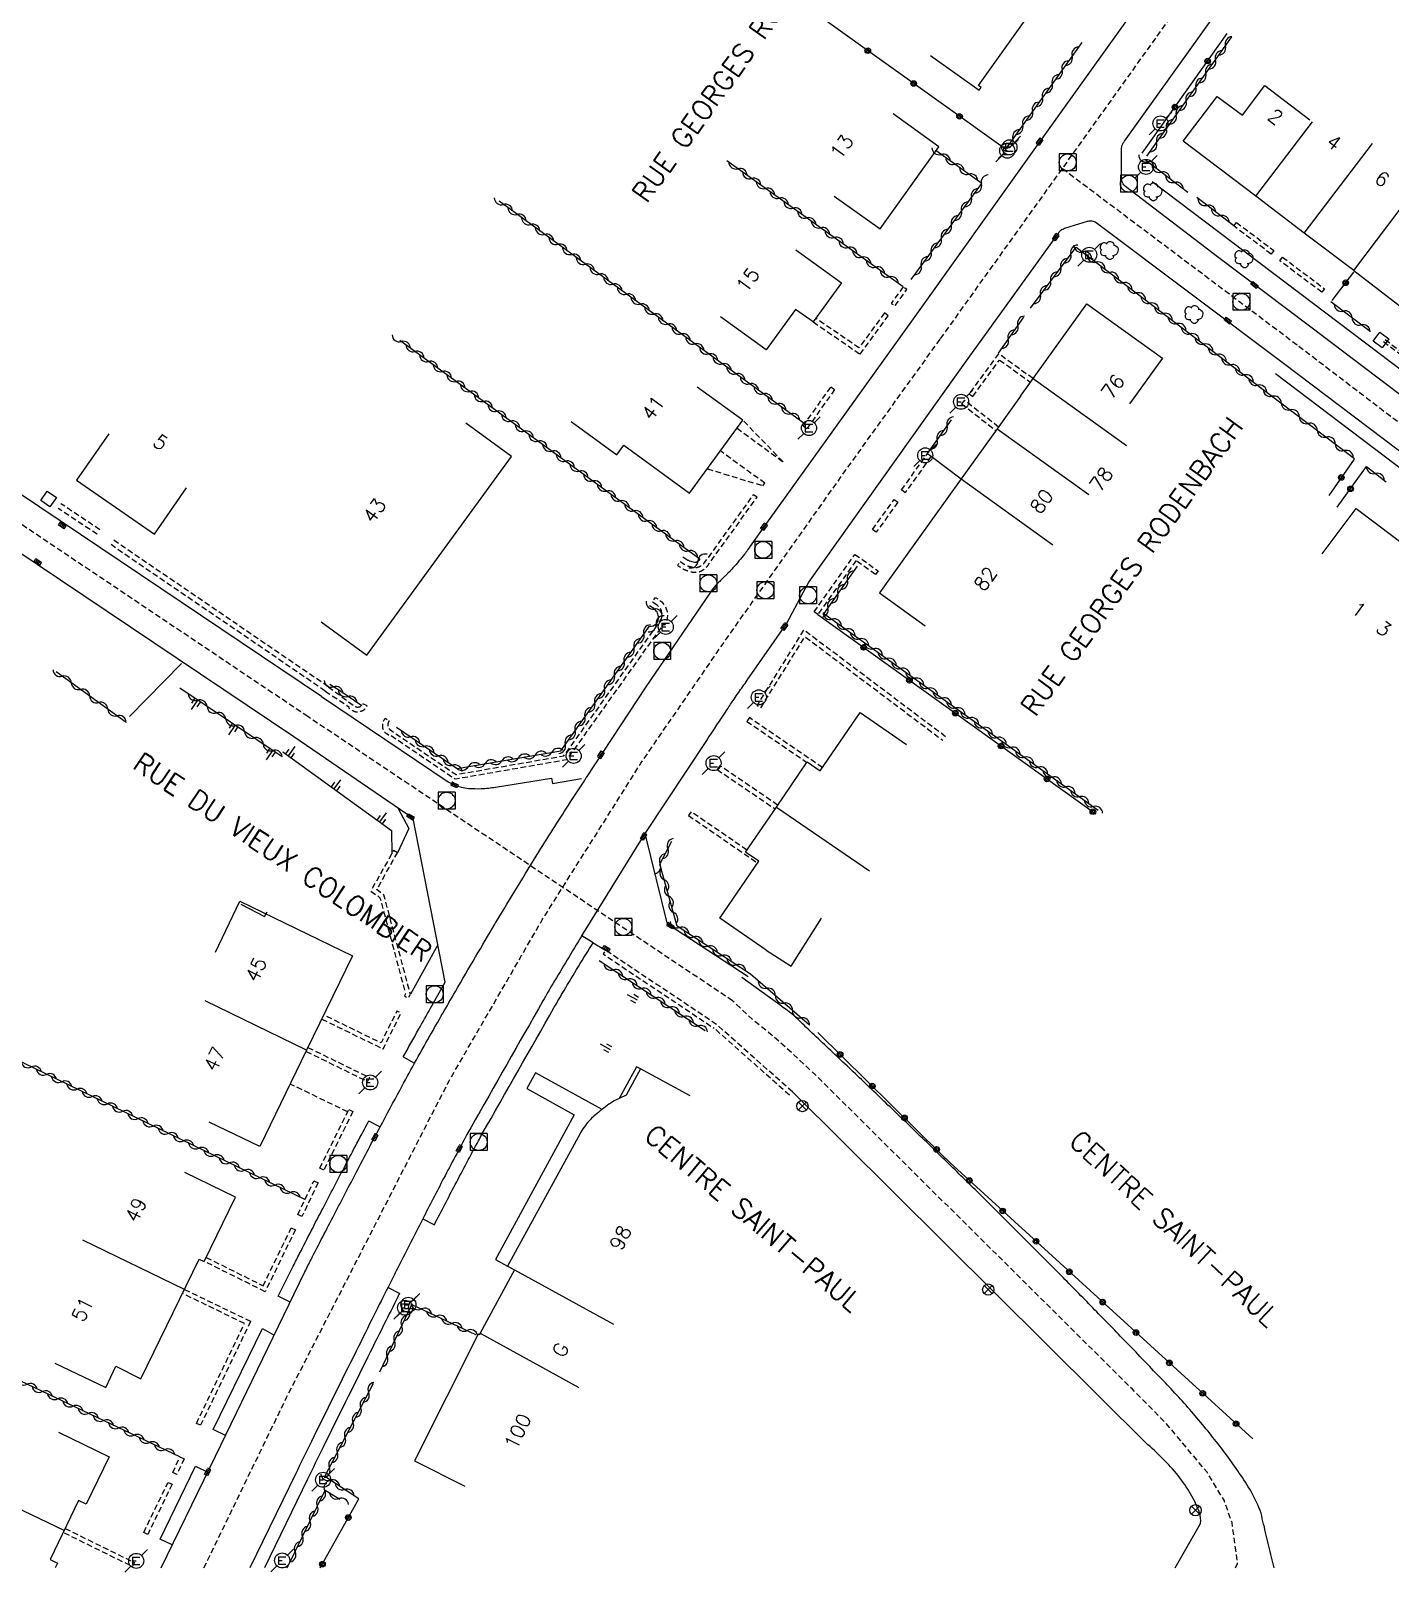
# Model space of a CAD drawing. Header units: millimetres. Extents: x 79000 to 80000, y 145000 to 146001.
# Drawn here: x 79422.5 to 79543, y 144999.6 to 145136.3 of the extents above; entities that cross this region are included whole.
import ezdxf
from ezdxf.enums import TextEntityAlignment as Align

# ---------------------------------------------------------------- set-up
doc = ezdxf.new("R2010")
doc.units = ezdxf.units.MM
doc.linetypes.add('DASHED', pattern=[0.75, 0.5, -0.25])
doc.layers.get('0').update_dxf_attribs({"linetype": 'CONTINUOUS'})
for name, color, linetype in [('W0001', 6, 'DASHED'), ('W0008', 7, 'CONTINUOUS'), ('W0100', 7, 'CONTINUOUS'), ('W0112', 1, 'DASHED'), ('W0211', 2, 'CONTINUOUS'), ('W0300', 7, 'CONTINUOUS'), ('W0310', 3, 'CONTINUOUS'), ('W0322', 7, 'CONTINUOUS'), ('W0400', 7, 'CONTINUOUS'), ('W0420', 7, 'CONTINUOUS'), ('W0469', 7, 'CONTINUOUS'), ('W0471', 7, 'CONTINUOUS'), ('W0989', 7, 'CONTINUOUS'), ('W0991', 7, 'CONTINUOUS'), ('W1102', 7, 'CONTINUOUS')]:
    doc.layers.add(name, color=color, linetype=linetype)
doc.styles.get("Standard").update_dxf_attribs({"font": 'romans.shx', "width": 0.85})

# ---------------------------------------------------------------- blocks, each defined once
blk = doc.blocks.new('t112o')
at = {"color": 0, "linetype": 'Continuous'}
for p, q in [((-0.5, 0.5), (0.5, 0.5)), ((-0.5, -0.5), (-0.5, 0.5)), ((0.5, 0.5), (0.5, -0.5)), ((0.5, -0.5), (-0.5, -0.5))]:
    blk.add_line(p, q, dxfattribs=at)
blk = doc.blocks.new('T400')
for p, q in [((-0.15, 0.3), (0.15, 0.3)), ((-0.15, -0.25), (-0.15, 0.3)), ((-0.15, 0.15), (0.15, 0.15)), ((-0.15, 0), (0.15, 0)), ((0.15, 0.3), (0.15, -0.25)), ((-0.15, -0.15), (0.15, -0.15)), ((-0.15, -0.25), (-0.15, -0.3)), ((-0.15, -0.3), (0.15, -0.3)), ((0.15, -0.3), (0.15, -0.25))]:
    blk.add_line(p, q)
blk = doc.blocks.new('t322o')
at = {"color": 0, "linetype": 'Continuous'}
for radius in [0.25, 0.15]:
    blk.add_circle((0, 0), radius, dxfattribs=at)
blk = doc.blocks.new('t310o')
at = {"color": 0, "linetype": 'Continuous'}
for centre, start, end in [((-0.5, 0.38), 216.8699, 323.1304), ((0.5, -0.37), 36.8699, 143.1303)]:
    blk.add_arc(centre, 0.625, start, end, dxfattribs=at)
blk = doc.blocks.new('t211o')
at = {"color": 0, "linetype": 'Continuous'}
for p, q in [((-0.29, 0.5), (-0.29, 0)), ((0, 1), (0, 0)), ((0.29, 0.5), (0.29, 0))]:
    blk.add_line(p, q, dxfattribs=at)
blk = doc.blocks.new('T471')
for p, q in [((-0.333334, 0.333334), (-0.333334, -0.333334)), ((-0.333334, 0.333334), (0.333334, 0.333334)), ((-0.333334, 0), (0, 0)), ((0.500001, 0.500001), (1.000002, 1.000002)), ((-0.500001, -0.500001), (-1.000002, -1.000002)), ((-0.333334, -0.333334), (0.333334, -0.333334))]:
    blk.add_line(p, q)
blk.add_ellipse((0, 0), major_axis=(0.471405, 0.471405), ratio=1, start_param=5.4977871438, end_param=11.780972451)
blk = doc.blocks.new('T300')
for p, q in [((-0.8, 0.51), (-0.86, 0.34)), ((-0.86, 0.34), (-0.86, 0.17)), ((-0.86, 0.17), (-0.74, 0.06)), ((-0.69, 0.63), (-0.8, 0.51)), ((-0.8, -0.06), (-0.74, 0.06)), ((-0.74, 0.06), (-0.69, 0.11)), ((-0.57, 0.69), (-0.69, 0.63)), ((-0.46, 0.69), (-0.57, 0.69)), ((-0.29, 0.63), (-0.46, 0.69)), ((-0.29, 0.63), (-0.17, 0.74)), ((-0.23, 0.57), (-0.29, 0.63)), ((-0.17, 0.74), (-0.06, 0.8)), ((-0.06, 0.8), (0.06, 0.8)), ((0.06, 0.8), (0.23, 0.74)), ((0.23, 0.74), (0.34, 0.63)), ((0.34, 0.63), (0.4, 0.51)), ((0.46, 0.46), (0.34, 0.46)), ((0.4, 0.51), (0.4, 0.46)), ((0.57, 0.4), (0.46, 0.46)), ((0.57, 0.4), (0.69, 0.29)), ((0.69, 0.29), (0.74, 0.17)), ((0.74, 0.06), (0.69, -0.17)), ((0.74, 0.17), (0.74, 0.06)), ((-0.8, -0.17), (-0.8, -0.06)), ((-0.8, -0.23), (-0.8, -0.17)), ((-0.74, -0.34), (-0.8, -0.23)), ((-0.69, -0.4), (-0.74, -0.34)), ((-0.51, -0.46), (-0.69, -0.4)), ((-0.4, -0.46), (-0.51, -0.46)), ((-0.4, -0.46), (-0.34, -0.46)), ((-0.34, -0.46), (-0.34, -0.4)), ((-0.34, -0.51), (-0.34, -0.46)), ((-0.29, -0.63), (-0.34, -0.51)), ((-0.17, -0.74), (-0.29, -0.63)), ((-0.06, -0.8), (-0.17, -0.74)), ((0.06, -0.8), (-0.06, -0.8)), ((0.17, -0.74), (0.06, -0.8)), ((0.23, -0.69), (0.17, -0.74)), ((0.29, -0.46), (0.23, -0.46)), ((0.29, -0.63), (0.23, -0.69)), ((0.46, -0.4), (0.29, -0.46)), ((0.34, -0.51), (0.29, -0.63)), ((0.34, -0.51), (0.34, -0.46)), ((0.57, -0.34), (0.46, -0.4)), ((0.63, -0.29), (0.57, -0.34)), ((0.69, -0.17), (0.63, -0.29))]:
    blk.add_line(p, q)
blk = doc.blocks.new('T420')
for p, q in [((0.75, 0.75), (-0.75, 0.75)), ((-0.75, 0.75), (-0.75, -0.75)), ((0.75, 0.75), (0.75, -0.75)), ((0.75, -0.75), (-0.75, -0.75))]:
    blk.add_line(p, q)
blk.add_ellipse((0, 0), major_axis=(-0.53, 0.53), ratio=1, start_param=3.926991, end_param=10.210176)
blk = doc.blocks.new('T469')
at = {"color": 0, "linetype": 'Continuous', "flags": 128}
for points in [[(-0.35, 0.35), (0.35, -0.35)], [(-0.35, -0.35), (0.35, 0.35)]]:
    blk.add_lwpolyline(points, dxfattribs=at)
at = {"color": 0, "linetype": 'Continuous'}
blk.add_circle((0, 0), 0.5, dxfattribs=at)

msp = doc.modelspace()

# ---------------------------------------------------------------- linework, layer by layer
at = {"layer": 'W0001', "flags": 128}
for points in [[(79503.14, 145108.97), (79561.9, 145191.02), (79586.83, 145225.97)], [(79447.05, 145075.47), (79395.23, 145110.25), (79390.77, 145113.42), (79385.64, 145117.58), (79381.23, 145121.65), (79379.14, 145123.7), (79376, 145126.98), (79373.9, 145129.37), (79371.81, 145131.8), (79370.1, 145133.86), (79367.54, 145137.07), (79365.28, 145140.08), (79363.11, 145143.13), (79361.73, 145145.17), (79359.88, 145148.03), (79357.19, 145152.54), (79354.44, 145157.73), (79352.17, 145162.33), (79350.2, 145166.48), (79348.29, 145170.64), (79346.07, 145175.58), (79328.3, 145212.62)], [(79534.74, 145108.4), (79513.94, 145124.03)], [(79437.84, 145000), (79445.16, 145015.1), (79459.57, 145043.17), (79467.83, 145057.45), (79476.58, 145071.34), (79484.38, 145082.68), (79494.69, 145097.25), (79503.14, 145108.97)], [(79567.05, 145026.24), (79591.16, 145058.22), (79590.03, 145066.26), (79534.74, 145108.4)], [(79484.7, 145050.28), (79469.65, 145060.33), (79447.05, 145075.47)], [(79529.27, 145000), (79529.47, 145000.4), (79528.98, 145004.02), (79528.27, 145006.01), (79526.76, 145008.49), (79523.12, 145012.84), (79520.15, 145015.84), (79492.26, 145043.51), (79489.98, 145045.63), (79488.1, 145047.3), (79486.45, 145048.64), (79484.7, 145050.28)]]:
    msp.add_lwpolyline(points, dxfattribs=at)
at = {"layer": 'W0008'}
for points in [[(79513.56, 145271.51), (79546.26, 145248.65), (79558.9, 145239.82), (79559.08, 145238.25), (79569.45, 145231.09), (79572.32, 145231.66), (79577.29, 145228.21, -0.037529), (79577.75, 145227.84, -0.044141), (79578.08, 145227.46, -0.05713), (79578.33, 145227.03, -0.052244), (79578.49, 145226.52), (79579.38, 145222.12, -0.055928), (79579.43, 145221.55, -0.055709), (79579.36, 145220.98, -0.045694), (79579.17, 145220.45, -0.048704), (79578.91, 145220), (79577.17, 145217.58), (79556.77, 145189.04), (79531.19, 145153.36), (79522.84, 145141.7), (79511.25, 145125.49), (79500.7, 145110.72)], [(79535.95, 145109.99), (79527.7, 145116.24), (79519.54, 145122.46, -0.068626), (79519.39, 145122.61, -0.066606), (79519.28, 145122.81, -0.046457), (79519.21, 145123.03, -0.046941), (79519.19, 145123.25), (79519.18, 145124.73), (79519.19, 145125.72, -0.026981), (79519.2, 145125.99, -0.053664), (79519.23, 145126.12, -0.050528), (79519.29, 145126.24, -0.022907), (79519.45, 145126.49), (79536.16, 145149.86), (79554.08, 145174.89)], [(79448.27, 145077.26), (79459.49, 145069.7, 0.013656), (79459.73, 145069.56, 0.030518), (79459.84, 145069.5, 0.035608), (79460.66, 145069.22, 0.047303), (79461.3, 145069.11, 0.030375), (79462.43, 145069.09, 0.026793), (79463.69, 145069.22), (79468.66, 145070), (79468.75, 145069.53), (79471.32, 145069.97)], [(79455.51, 145045.3, -0.003209), (79456.87, 145047.73, 0.003052), (79457.94, 145049.62), (79459.23, 145051.94), (79456.39, 145066.45), (79445.82, 145073.68)], [(79434.04, 145000), (79438.4, 145008.94), (79446.8, 145026.25, -0.005267), (79447.34, 145027.35, -0.001417), (79449.42, 145031.37, -0.001178), (79451.37, 145035.12, -0.001107), (79453.47, 145039.11, -0.001777), (79455.23, 145042.39, -0.002475), (79456.51, 145044.74, -0.003209), (79457.87, 145047.16, -0.001966), (79460.13, 145051.1, -0.001306), (79461.92, 145054.17, -0.001376), (79463.64, 145057.08, -0.00261), (79463.76, 145057.28, -0.000087), (79467.54, 145063.49, -0.005645), (79468.95, 145065.74, -0.002921), (79471.74, 145070.06)], [(79457.24, 145030.95), (79458.27, 145030.42, -0.002539), (79460.12, 145033.99, -0.002314), (79462.18, 145037.88, -0.006269), (79462.49, 145038.45, -0.000328), (79468.9, 145049.7, -0.00472), (79469.77, 145051.2, -0.010187), (79472.36, 145055.43), (79471.33, 145056.05), (79476.97, 145065.11)], [(79471.33, 145056.05, 0.00167), (79468.77, 145051.79, 0.00472), (79467.89, 145050.27, 0.000328), (79461.49, 145039.02, 0.006269), (79461.16, 145038.43, 0.002314), (79459.09, 145034.53, 0.002539), (79457.24, 145030.95, 0.000467), (79454.89, 145026.33, 0.00149), (79454.16, 145024.89, 0.000469), (79452.93, 145022.43, 0.000362), (79451.34, 145019.23, 0.000658), (79447.37, 145011.22, 0.001858), (79445.98, 145008.38), (79441.92, 145000)], [(79445.5, 145023.57), (79444.42, 145024.09), (79445.76, 145026.76, -0.005267), (79446.32, 145027.87, -0.001417), (79448.4, 145031.9, -0.001178), (79450.36, 145035.66, -0.001106), (79452.46, 145039.64, -0.001106)], [(79455.19, 145024.35, 0.000465), (79453.97, 145021.91, 0.000362), (79452.38, 145018.72, 0.000658), (79448.41, 145010.71, 0.001858), (79447.03, 145007.87), (79443.21, 145000)]]:
    msp.add_lwpolyline(points, format="xyb", dxfattribs=at)
at = {"layer": 'W0008', "flags": 128}
for points in [[(79573.43, 145027.94), (79595.43, 145057.08), (79593.9, 145068.41), (79521.91, 145122.86)], [(79448.27, 145077.26), (79396.6, 145111.97)], [(79575.85, 145034.2), (79593.08, 145057.04), (79593.2, 145057.25), (79593.29, 145057.47), (79593.36, 145057.7), (79593.4, 145057.96), (79593.41, 145058.21), (79593.39, 145058.47), (79592.26, 145066.47), (79592.22, 145066.73), (79592.14, 145066.99), (79592.04, 145067.23), (79591.9, 145067.47), (79591.74, 145067.68), (79591.56, 145067.88), (79591.36, 145068.05), (79591.15, 145068.21), (79590.92, 145068.35), (79535.95, 145109.99)], [(79445.82, 145073.68), (79394.17, 145108.33)], [(79532.82, 145105.87), (79557.84, 145086.95), (79557.92, 145078.76), (79581.87, 145060.54), (79582.68, 145053.91)], [(79458.58, 145055.24), (79456.14, 145050.86)], [(79472.36, 145055.43), (79473.44, 145054.76)], [(79532.7, 145000), (79532.7, 145000), (79532.64, 145000.24), (79532.58, 145000.49), (79532.53, 145000.73), (79532.47, 145000.97), (79532.41, 145001.21), (79532.35, 145001.46), (79532.3, 145001.7), (79532.24, 145001.94), (79532.18, 145002.18), (79532.12, 145002.43), (79532.07, 145002.67), (79532.01, 145002.91), (79531.95, 145003.15), (79531.89, 145003.39), (79531.84, 145003.64), (79531.78, 145003.88), (79531.72, 145004.12), (79531.66, 145004.36), (79531.61, 145004.61), (79531.55, 145004.85), (79531.46, 145005.1), (79531.36, 145005.35), (79531.26, 145005.59), (79531.15, 145005.84), (79531.04, 145006.08), (79530.92, 145006.32), (79530.79, 145006.55), (79530.67, 145006.77), (79530.55, 145006.98), (79530.42, 145007.19), (79530.3, 145007.4), (79530.17, 145007.61), (79530.03, 145007.81), (79529.9, 145008.02), (79529.76, 145008.22), (79529.62, 145008.42), (79529.48, 145008.62), (79529.34, 145008.82), (79529.2, 145009.02), (79529.06, 145009.22), (79528.92, 145009.42), (79528.77, 145009.62), (79528.63, 145009.82), (79528.48, 145010.02), (79528.33, 145010.22), (79528.19, 145010.41), (79528.04, 145010.61), (79527.89, 145010.81), (79527.74, 145011), (79527.58, 145011.2), (79527.43, 145011.39), (79527.28, 145011.58), (79527.13, 145011.78), (79526.97, 145011.97), (79526.82, 145012.16), (79526.66, 145012.35), (79526.5, 145012.54), (79526.35, 145012.73), (79526.19, 145012.92), (79526.03, 145013.11), (79525.87, 145013.3), (79525.71, 145013.49), (79525.55, 145013.67), (79525.39, 145013.86), (79525.23, 145014.05), (79525.07, 145014.23), (79524.91, 145014.42), (79524.74, 145014.6), (79524.58, 145014.78), (79524.41, 145014.97), (79524.25, 145015.15), (79524.08, 145015.33), (79523.91, 145015.51), (79523.74, 145015.69), (79523.58, 145015.87), (79523.41, 145016.05), (79523.24, 145016.23), (79523.07, 145016.41), (79522.89, 145016.59), (79522.72, 145016.77), (79522.55, 145016.95), (79522.37, 145017.13), (79522.2, 145017.31), (79522.03, 145017.49), (79521.85, 145017.67), (79521.68, 145017.85), (79521.51, 145018.04), (79521.33, 145018.22), (79521.16, 145018.4), (79520.99, 145018.58), (79520.81, 145018.76), (79520.64, 145018.94), (79520.47, 145019.12), (79520.29, 145019.3), (79520.12, 145019.48), (79519.94, 145019.66), (79519.77, 145019.84), (79519.6, 145020.02), (79519.42, 145020.2), (79519.25, 145020.38), (79519.07, 145020.56), (79518.9, 145020.74), (79518.72, 145020.92), (79518.55, 145021.1), (79518.38, 145021.28), (79518.2, 145021.46), (79518.03, 145021.64), (79517.85, 145021.82), (79517.68, 145022), (79517.5, 145022.17), (79517.33, 145022.35), (79517.15, 145022.53), (79516.98, 145022.71), (79516.8, 145022.89), (79516.63, 145023.07), (79516.45, 145023.25), (79516.28, 145023.43), (79516.1, 145023.61), (79515.93, 145023.79), (79515.75, 145023.97), (79515.58, 145024.14), (79515.4, 145024.32), (79515.23, 145024.5), (79515.05, 145024.68), (79514.87, 145024.86), (79514.7, 145025.04), (79514.52, 145025.22), (79514.35, 145025.39), (79514.17, 145025.57), (79514, 145025.75), (79513.82, 145025.93), (79513.64, 145026.11), (79513.47, 145026.28), (79513.29, 145026.46), (79513.12, 145026.64), (79512.94, 145026.82), (79512.76, 145027), (79512.59, 145027.17), (79512.41, 145027.35), (79512.23, 145027.53), (79512.06, 145027.71), (79511.88, 145027.88), (79511.7, 145028.06), (79511.53, 145028.24), (79511.35, 145028.42), (79511.17, 145028.59), (79511, 145028.77), (79510.82, 145028.95), (79510.64, 145029.13), (79510.47, 145029.3), (79510.29, 145029.48), (79510.11, 145029.66), (79509.94, 145029.83), (79509.76, 145030.01), (79509.58, 145030.19), (79509.4, 145030.36), (79509.23, 145030.54), (79509.05, 145030.72), (79508.87, 145030.89), (79508.69, 145031.07), (79508.52, 145031.25), (79508.34, 145031.42), (79508.16, 145031.6), (79507.98, 145031.78), (79507.81, 145031.95), (79507.63, 145032.13), (79507.45, 145032.31), (79507.27, 145032.48), (79507.09, 145032.66), (79506.92, 145032.83), (79506.74, 145033.01), (79506.56, 145033.19), (79506.38, 145033.36), (79506.2, 145033.54), (79506.02, 145033.71), (79505.85, 145033.89), (79505.67, 145034.06), (79505.49, 145034.24), (79505.31, 145034.41), (79505.13, 145034.59), (79504.95, 145034.77), (79504.77, 145034.94), (79504.6, 145035.12), (79504.42, 145035.29), (79504.24, 145035.47), (79504.06, 145035.64), (79503.88, 145035.82), (79503.7, 145035.99), (79503.52, 145036.17), (79503.34, 145036.34), (79503.16, 145036.52), (79502.98, 145036.69), (79502.8, 145036.87), (79502.63, 145037.04), (79502.45, 145037.21), (79502.27, 145037.39), (79502.09, 145037.56), (79501.91, 145037.74), (79501.73, 145037.91), (79501.55, 145038.09), (79501.37, 145038.26), (79501.19, 145038.44), (79501.01, 145038.61), (79500.83, 145038.78), (79500.65, 145038.96), (79500.47, 145039.13), (79500.29, 145039.31), (79500.11, 145039.48), (79499.93, 145039.65), (79499.75, 145039.83), (79499.57, 145040), (79499.39, 145040.17), (79499.21, 145040.35), (79499.03, 145040.52), (79498.84, 145040.7), (79498.66, 145040.87), (79498.48, 145041.04), (79498.3, 145041.22), (79498.12, 145041.39), (79497.94, 145041.56), (79497.76, 145041.73), (79497.58, 145041.91), (79497.4, 145042.08), (79497.22, 145042.25), (79497.04, 145042.43), (79496.85, 145042.6), (79496.67, 145042.77), (79496.49, 145042.95), (79496.31, 145043.12), (79496.13, 145043.29), (79495.95, 145043.46), (79495.77, 145043.64), (79495.59, 145043.81), (79495.4, 145043.98), (79495.22, 145044.15), (79495.04, 145044.33), (79494.86, 145044.5), (79494.68, 145044.67), (79494.49, 145044.84), (79494.31, 145045.01), (79494.13, 145045.19), (79493.95, 145045.36), (79493.77, 145045.53), (79493.58, 145045.7), (79493.4, 145045.87), (79493.22, 145046.04), (79493.04, 145046.22), (79492.85, 145046.39), (79492.67, 145046.56), (79492.49, 145046.73), (79492.31, 145046.9), (79492.12, 145047.07), (79491.94, 145047.25), (79491.76, 145047.42), (79491.58, 145047.59), (79491.39, 145047.76), (79491.21, 145047.93), (79491.04, 145048.11), (79490.87, 145048.28), (79490.69, 145048.45), (79490.51, 145048.61), (79490.33, 145048.78), (79490.15, 145048.94), (79489.95, 145049.11), (79489.74, 145049.27), (79489.53, 145049.44), (79489.32, 145049.6), (79489.11, 145049.75), (79488.9, 145049.91), (79488.69, 145050.06), (79488.49, 145050.21), (79488.28, 145050.36), (79488.07, 145050.51), (79487.86, 145050.65), (79485.52, 145052.34)], [(79455.51, 145045.3), (79456.51, 145044.74)], [(79523.94, 145000), (79526.18, 145003.94), (79526.2, 145004.19), (79526.19, 145004.43), (79526.15, 145004.67), (79526.09, 145004.9), (79526.02, 145005.11), (79525.93, 145005.32), (79525.84, 145005.53), (79525.74, 145005.75), (79525.64, 145005.95), (79525.53, 145006.16), (79525.41, 145006.37), (79525.3, 145006.57), (79525.18, 145006.77), (79525.05, 145006.98), (79524.92, 145007.18), (79524.78, 145007.39), (79524.64, 145007.59), (79524.5, 145007.79), (79524.35, 145007.99), (79524.19, 145008.19), (79524.04, 145008.39), (79523.87, 145008.58), (79523.7, 145008.78), (79523.53, 145008.96), (79523.36, 145009.15), (79523.18, 145009.34), (79523, 145009.52), (79522.82, 145009.7), (79522.64, 145009.88), (79522.46, 145010.06), (79522.27, 145010.24), (79522.09, 145010.42), (79521.9, 145010.59), (79521.71, 145010.76), (79521.52, 145010.93), (79490.02, 145042.2)], [(79452.44, 145039.65), (79453.47, 145039.1)], [(79455.19, 145024.34), (79454.15, 145024.87)]]:
    msp.add_lwpolyline(points, dxfattribs=at)
for points in [[(79505.58, 145107.22), (79513.61, 145118.36, -0.040136), (79513.77, 145118.55, -0.061408), (79513.9, 145118.65, -0.03503), (79514.03, 145118.72, -0.025662), (79514.23, 145118.79), (79516.16, 145119.38, -0.054762), (79516.31, 145119.41, -0.039283), (79516.54, 145119.41, -0.06249), (79516.77, 145119.36, -0.079345), (79516.93, 145119.28), (79533.53, 145106.81)], [(79500.7, 145110.72), (79487.87, 145092.83), (79486.06, 145090.28, -0.011381), (79485.76, 145089.87, -0.007579), (79485.27, 145089.27, -0.010138), (79484.74, 145088.66, -0.013007), (79484.31, 145088.2, -0.000564), (79484.13, 145088.02, -0.000443), (79483.9, 145087.79, -0.00356), (79483.56, 145087.46, 0.004952), (79483.31, 145087.21, 0.028659), (79483.08, 145086.95, 0.0174), (79482.74, 145086.49), (79477.01, 145078.12), (79471.74, 145070.07)], [(79486.1, 145052.39), (79478.94, 145057.08), (79476.97, 145065.11), (79482.41, 145073.35, 0.000749), (79484.23, 145076.11, -0.002244), (79484.83, 145077.02, -0.008341), (79485.22, 145077.58, 0.004087), (79486.01, 145078.7), (79489.48, 145083.7), (79490.95, 145086.47), (79491.46, 145087.39), (79503.07, 145103.7), (79505.58, 145107.22)], [(79533.53, 145106.81), (79558.84, 145087.67, -0.114252), (79559.01, 145087.08), (79559.08, 145079.87), (79559.11, 145079.62), (79559.2, 145079.39), (79559.34, 145079.18), (79559.52, 145079.01), (79582.38, 145061.63), (79582.56, 145061.42), (79582.72, 145061.2), (79582.85, 145060.97), (79582.95, 145060.73), (79584.32, 145053.96), (79584.38, 145053.74), (79584.41, 145053.51), (79584.41, 145053.28), (79584.36, 145053.04), (79584.28, 145052.82), (79570.43, 145034.43)]]:
    msp.add_lwpolyline(points, format="xyb", dxfattribs=at)
at = {"layer": 'W0008'}
for points in [[(79473.14, 145040.65), (79472.54, 145040.98), (79467.22, 145043.9), (79466.46, 145042.51), (79470.66, 145040.18), (79463.69, 145027.35), (79464.74, 145026.77)], [(79476.54, 145044.24), (79476.19, 145044.43), (79474.64, 145041.61)], [(79439.76, 145011.75), (79438.67, 145012.28), (79443.04, 145021.23), (79444.08, 145020.64)], [(79435.04, 145002.04), (79433.97, 145002.57), (79437.1, 145009.03), (79438.19, 145008.5)]]:
    msp.add_lwpolyline(points, dxfattribs=at)
at = {"layer": 'W0100', "flags": 128}
for points in [[(79502.25, 145134.08), (79506.55, 145131), (79506.73, 145131.24), (79506.49, 145131.41), (79511.37, 145138.23), (79511.6, 145138.06), (79511.78, 145138.3), (79507.47, 145141.38)], [(79493.72, 145121.61), (79497.79, 145118.71), (79502.99, 145125.98), (79498.93, 145128.89)], [(79490.3, 145116.86), (79494.35, 145113.93), (79491.84, 145110.45), (79490.29, 145111.57), (79487.68, 145107.98), (79483.64, 145110.92)], [(79539.77, 145115.01), (79544.16, 145111.65), (79548.68, 145108.23), (79552.82, 145105.09), (79557.42, 145101.61), (79563.74, 145096.83), (79566.76, 145100.82)], [(79470.39, 145101.62), (79474.43, 145098.68), (79475.05, 145099.54), (79480.9, 145095.28), (79485.61, 145101.74), (79481.57, 145104.68)], [(79510.23, 145103.88), (79508.16, 145100.99), (79504.97, 145096.54), (79499.88, 145089.45), (79497.72, 145086.45), (79501.79, 145083.53)], [(79448.24, 145083.87), (79452.28, 145080.93), (79465.1, 145098.52), (79461.06, 145101.47)], [(79429.41, 145100.54), (79426.56, 145096.43), (79433.46, 145091.63), (79436.31, 145095.74)], [(79536.96, 145089.91), (79539.97, 145093.91), (79553.33, 145083.85), (79550.32, 145079.85)], [(79487.69, 145054.76), (79483.56, 145057.59), (79487.03, 145062.65), (79485.85, 145063.45), (79488.59, 145067.45), (79491.32, 145071.45), (79492.48, 145070.66), (79496, 145075.82), (79500.13, 145073)], [(79438.86, 145054.6), (79441.04, 145059.1), (79451.01, 145054.25), (79446.95, 145045.91), (79442.8, 145037.35), (79438.31, 145039.53)], [(79441.1, 145058.83), (79443.22, 145057.76), (79443.44, 145058.17)], [(79487.69, 145054.76), (79489.91, 145053.36), (79492.58, 145057.59)], [(79424.62, 145018.15), (79429.14, 145016), (79430.04, 145017.89), (79432.26, 145016.77), (79437.42, 145027.39), (79437.87, 145027.18), (79440.64, 145032.87), (79436.14, 145035.06)], [(79424.94, 145012.04), (79429.44, 145009.86), (79427.41, 145005.66), (79426.73, 145005.99), (79424.2, 145000.75), (79424.87, 145000.43), (79424.67, 145000)]]:
    msp.add_lwpolyline(points, dxfattribs=at)
at = {"layer": 'W0100'}
for points in [[(79539.77, 145115.01), (79535.38, 145118.33), (79531.1, 145121.59), (79524.65, 145126.47), (79527.67, 145130.45), (79529.89, 145128.78), (79531.88, 145131.4), (79535.86, 145128.38)], [(79510.23, 145103.88), (79516.11, 145112.06), (79522.8, 145107.25), (79519.88, 145103.19)]]:
    msp.add_lwpolyline(points, dxfattribs=at)
at = {"layer": 'W0100', "flags": 128}
msp.add_lwpolyline([(79480.93, 145041.86), (79476.54, 145044.24), (79475.28, 145041.91), (79474.22, 145041.41, 0.039526), (79473.6, 145041, 0.005224), (79472.97, 145040.51, 0.006127), (79472.43, 145040.07, 0.036459), (79472.01, 145039.66, 0.061326), (79471.15, 145038.46), (79464.74, 145026.77), (79465.38, 145026.43), (79462.32, 145020.81), (79462.25, 145020.67), (79462.16, 145020.72), (79456.51, 145009.5), (79460.98, 145007.25)], format="xyb", dxfattribs=at)
at = {"layer": 'W0112'}
for points in [[(79529.37, 145119.28), (79532.68, 145116.79), (79532.44, 145116.47), (79529.13, 145118.96)], [(79537.18, 145113.4), (79536.94, 145113.08), (79533.22, 145115.87), (79533.46, 145116.19)], [(79490.95, 145101.21), (79493.42, 145104.7), (79493.75, 145104.47), (79491.28, 145100.97)], [(79502.31, 145098.55), (79500, 145095.32), (79499.68, 145095.56), (79501.98, 145098.78)], [(79499.36, 145094.48), (79497.44, 145091.83), (79497.11, 145092.07), (79499.03, 145094.72)], [(79497.36, 145088.06), (79495.65, 145089.3), (79492.26, 145084.52), (79491.93, 145084.75), (79495.55, 145089.85), (79497.6, 145088.39)], [(79448.11, 145035.44), (79450.69, 145040.65), (79451.05, 145040.47), (79448.47, 145035.26)], [(79446.17, 145031.34), (79447.6, 145034.33), (79447.96, 145034.15), (79446.53, 145031.16)], [(79435.08, 145008.46), (79435.71, 145009.84), (79436.08, 145009.68), (79435.45, 145008.3)], [(79432.51, 145003.16), (79434.66, 145007.59), (79435.02, 145007.42), (79432.87, 145002.98)]]:
    msp.add_lwpolyline(points, close=True, dxfattribs=at)
at = {"layer": 'W0112', "flags": 128}
for points in [[(79499.82, 145113.57), (79498.77, 145112.1), (79499.1, 145111.87), (79500.15, 145113.34)], [(79454.99, 145063.39), (79454.65, 145063.59), (79452.64, 145060.01), (79453.45, 145059.42), (79455.71, 145050.91), (79455.61, 145050.71), (79455.96, 145050.53), (79456.14, 145050.86), (79453.8, 145059.66), (79453.16, 145060.13)]]:
    msp.add_lwpolyline(points, close=True, dxfattribs=at)
at = {"layer": 'W0112'}
for points in [[(79491.84, 145110.45), (79496.01, 145107.6), (79498.49, 145111.01), (79498.17, 145111.25), (79495.91, 145108.15), (79492.06, 145110.78)], [(79511.34, 145105.43), (79508.28, 145107.64), (79505.68, 145104.09), (79506.01, 145103.86), (79508.37, 145107.08), (79511.11, 145105.11)], [(79508.28, 145101.14), (79505.25, 145103.52), (79505.01, 145103.21), (79508.04, 145100.83)], [(79485.1, 145101.03), (79489.18, 145098.06), (79485.61, 145101.74)], [(79482.48, 145097.44), (79487.4, 145095.93), (79487.57, 145096.15), (79483.63, 145099.02)], [(79492.67, 145070.95), (79486.2, 145075.38), (79485.97, 145075.05), (79491.29, 145071.41)], [(79488.7, 145067.62), (79483.58, 145071.12), (79483.35, 145070.78), (79488.48, 145067.29)], [(79485.98, 145063.64), (79481.02, 145067.03), (79480.79, 145066.7), (79486.93, 145062.5)], [(79438.05, 145027.53), (79443.09, 145025.02), (79445.59, 145030.16), (79445.95, 145029.99), (79443.27, 145024.49), (79437.87, 145027.18)], [(79436.12, 145024.7), (79441.98, 145021.86), (79437.54, 145012.65), (79437.18, 145012.82), (79441.44, 145021.67), (79435.94, 145024.34)]]:
    msp.add_lwpolyline(points, dxfattribs=at)
at = {"layer": 'W0112', "flags": 128}
for points in [[(79545.2, 145106.56), (79542.33, 145108.74)], [(79545.34, 145106.74), (79542.47, 145108.93)], [(79428.63, 145092.04), (79425.17, 145094.33)], [(79428.37, 145091.64), (79424.91, 145093.93)], [(79448.6, 145077.74), (79431.62, 145089.31), (79429.54, 145090.76)], [(79448.86, 145078.13), (79431.89, 145089.7), (79429.81, 145091.14)], [(79503.58, 145073.69), (79491.01, 145083.15), (79486.86, 145076.46), (79487.2, 145076.25), (79491.12, 145082.56), (79503.34, 145073.37)], [(79483.29, 145048.18), (79473.44, 145054.76), (79473.22, 145054.43), (79483.07, 145047.85)], [(79448.29, 145048.66), (79453.73, 145046.01), (79455.31, 145049.19), (79454.95, 145049.37), (79453.54, 145046.55), (79448.46, 145049.02)], [(79489.75, 145041.91), (79483.03, 145047.89)], [(79490.01, 145042.21), (79483.29, 145048.18)], [(79447.06, 145046.14), (79452.52, 145043.48), (79452.34, 145043.12), (79446.89, 145045.78)], [(79450.59, 145040.43), (79445.5, 145042.9)], [(79425.53, 145003.51), (79431.69, 145000.48), (79431.51, 145000.12), (79425.36, 145003.15)]]:
    msp.add_lwpolyline(points, dxfattribs=at)
for points in [[(79486.87, 145094.91), (79486.54, 145095.14), (79482.2, 145089.12, -0.068869), (79481.98, 145088.88, -0.067524), (79481.68, 145088.71, -0.09523), (79481.44, 145088.66, -0.076653), (79481.07, 145088.71, -0.019727), (79480.61, 145088.86, -0.04761), (79480.48, 145088.93), (79480.02, 145089.21), (79479.81, 145088.87), (79480.27, 145088.59, 0.04761), (79480.47, 145088.49, 0.019727), (79480.96, 145088.32, 0.076653), (79481.45, 145088.26, 0.09523), (79481.84, 145088.34, 0.067524), (79482.22, 145088.57, 0.068859), (79482.53, 145088.89), (79482.53, 145088.89)], [(79478.01, 145085.34), (79477.59, 145085.63), (79477.87, 145086.04), (79478.18, 145085.82), (79478.43, 145085.63), (79478.64, 145085.38), (79478.8, 145085.11), (79478.9, 145084.8), (79478.94, 145084.49), (79478.92, 145084.17), (79478.84, 145083.86), (79478.7, 145083.57), (79478.56, 145083.65), (79469.99, 145071.63), (79460.1, 145069.92), (79454.44, 145073.76), (79454.38, 145073.69), (79454.05, 145073.93, -0.086142), (79453.87, 145074.11, -0.064611), (79453.72, 145074.41, -0.08563), (79453.69, 145074.61, -0.051614), (79453.72, 145074.94, -0.07647), (79453.79, 145075.12, -0.057872), (79453.94, 145075.32), (79454.29, 145075.11, 0.057872), (79454.19, 145074.98, 0.07647), (79454.17, 145074.92, 0.051614), (79454.14, 145074.67, 0.08563), (79454.15, 145074.61, 0.064611), (79454.26, 145074.4, 0.086142), (79454.34, 145074.31), (79454.37, 145074.29), (79454.37, 145074.29), (79460.19, 145070.34), (79469.76, 145071.99), (79478.27, 145083.92), (79478.37, 145084.09), (79478.44, 145084.28), (79478.46, 145084.48), (79478.44, 145084.68), (79478.39, 145084.88), (79478.29, 145085.06), (79478.16, 145085.21)]]:
    msp.add_lwpolyline(points, format="xyb", close=True, dxfattribs=at)
msp.add_lwpolyline([(79448.6, 145077.74), (79450.69, 145076.35), (79450.65, 145076.27), (79450.89, 145076.09, 0.057841), (79451.03, 145076.01, 0.030031), (79451.31, 145075.9, 0.11546), (79451.53, 145075.89, 0.061483), (79451.92, 145076.01, 0.104962), (79452.12, 145076.15, 0.079351), (79452.3, 145076.42), (79451.94, 145076.59, -0.079351), (79451.83, 145076.42, -0.104962), (79451.76, 145076.37, -0.061483), (79451.46, 145076.28, -0.11546), (79451.42, 145076.29, -0.030031), (79451.19, 145076.37, -0.057841), (79451.14, 145076.4), (79449.68, 145077.5), (79448.82, 145078.08)], format="xyb", dxfattribs=at)
at = {"layer": 'W0211', "flags": 128}
for points in [[(79435.87, 145080.19), (79431.25, 145075.48)], [(79444.85, 145072.34), (79454.46, 145065.37), (79454.49, 145063.31)], [(79455.05, 145067.32), (79456, 145065.54), (79454.99, 145063.39)]]:
    msp.add_lwpolyline(points, dxfattribs=at)
at = {"layer": 'W0310', "flags": 128}
for points in [[(79515.66, 145135.23), (79508.89, 145125.77)], [(79521.43, 145125.14), (79528.96, 145135.72)], [(79499.82, 145113.57), (79484.19, 145124.75)], [(79500.54, 145114.23), (79506.81, 145122.72), (79502.74, 145125.63)], [(79525.07, 145121.92), (79521.33, 145124.78)], [(79491.06, 145101.44), (79464.01, 145121.15)], [(79529.13, 145118.96), (79525.86, 145121.48)], [(79511.1, 145111.67), (79515.16, 145117.09), (79531.75, 145104.47)], [(79541.22, 145109.6), (79537.74, 145112.25)], [(79508.28, 145107.69), (79510.52, 145110.89)], [(79531.75, 145104.47), (79539.83, 145098.35)], [(79501.98, 145098.78), (79504.12, 145101.77)], [(79540.89, 145097.63), (79542.64, 145096.27)], [(79495.74, 145088.8), (79492.8, 145084.62), (79517.12, 145067.18)], [(79430.96, 145074.96), (79424.75, 145079.43)], [(79444.77, 145071.91), (79435.7, 145077.98)], [(79451.83, 145076.42), (79449.88, 145077.75), (79449.01, 145078.33)], [(79486.28, 145052.65), (79479.8, 145056.9), (79478.26, 145062.4), (79479.31, 145064.43)], [(79472.88, 145053.84), (79482.28, 145047.65)], [(79491.53, 145048.12), (79486.28, 145052.65)], [(79446.84, 145032.64), (79415.87, 145047.65)], [(79435.71, 145009.84), (79405.01, 145024.45)], [(79453.45, 145017.4), (79456.28, 145023.35), (79461.92, 145020.7)], [(79451.56, 145006.13), (79448.56, 145008.11), (79452.88, 145016.39)], [(79445.23, 145000), (79448.59, 145006.9), (79449.9, 145006.1)]]:
    msp.add_lwpolyline(points, dxfattribs=at)
for points in [[(79480.28, 145089.64), (79480.75, 145089.35, 0.04761), (79480.79, 145089.33, 0.019727), (79481.21, 145089.19, 0.076653), (79481.43, 145089.16, 0.09523), (79481.49, 145089.17, 0.067524), (79481.66, 145089.27, 0.068569), (79481.8, 145089.41), (79481.81, 145089.44), (79455.22, 145108.81)], [(79454.92, 145074.52), (79460.3, 145070.87), (79469.47, 145072.45), (79477.34, 145083.49, 0.505949), (79478.13, 145084.33, 0.048615), (79478.01, 145084.75, 0.090423), (79478.01, 145084.75, 0.014721), (79477.73, 145085.04, 0.040942), (79477.72, 145085.05), (79477.35, 145085.3)]]:
    msp.add_lwpolyline(points, format="xyb", dxfattribs=at)
at = {"layer": 'W0322', "flags": 128}
for points in [[(79508.89, 145125.77), (79492.83, 145137.26)], [(79521.02, 145125.43), (79528.56, 145136.01)], [(79537.84, 145112.35), (79539.78, 145114.88)], [(79502.31, 145098.55), (79504.97, 145096.54)], [(79539.81, 145098.3), (79537.55, 145095.08)], [(79538.31, 145094.03), (79540.89, 145097.63)], [(79492.26, 145084.52), (79516.91, 145066.84)], [(79530.81, 145011.44), (79503.98, 145035.91), (79503.11, 145036.78), (79492.27, 145047.47)], [(79448.16, 145000), (79451.56, 145006.13)]]:
    msp.add_lwpolyline(points, dxfattribs=at)
at = {"layer": 'W1102', "flags": 128}
for points in [[(79531.1, 145121.59), (79536.11, 145128.2)], [(79535.38, 145118.33), (79541.44, 145126.28)], [(79539.77, 145115.01), (79545.8, 145122.98)], [(79511.34, 145105.43), (79519.61, 145099.49)], [(79508.16, 145100.99), (79516.29, 145095.16)], [(79504.97, 145096.54), (79513.09, 145090.71)], [(79488.59, 145067.45), (79496.84, 145061.81)], [(79446.95, 145045.91), (79437.96, 145050.28)], [(79436.12, 145024.7), (79427.12, 145029.07)], [(79465.38, 145026.43), (79474.14, 145021.61)], [(79462.32, 145020.81), (79471.09, 145016)], [(79425.44, 145003.33), (79416.13, 145007.8)]]:
    msp.add_lwpolyline(points, dxfattribs=at)

# ---------------------------------------------------------------- block references
at = {"layer": 'W0112'}
for p, rotation in [((79542.18, 145108.85), 323.1092445049969), ((79424.07, 145094.76), 145.3018230506351)]:
    msp.add_blockref('t112o', p, dxfattribs=dict(at, rotation=rotation))
at = {"layer": 'W0211'}
for p, rotation in [((79437.29, 145076.92), 146.2195982865803), ((79440.62, 145074.69), 146.2195982865803), ((79443.94, 145072.47), 146.2195982865803), ((79445.32, 145072), 324.0600954835284), ((79449.37, 145069.07), 324.0600954840646), ((79453.41, 145066.13), 324.060095484016), ((79476.24, 145050.36), 61.26981877470119), ((79473.84, 145045.97), 61.26981877477279)]:
    msp.add_blockref('t211o', p, dxfattribs=dict(at, rotation=rotation))
at = {"layer": 'W0300'}
for p in [(79522, 145121.98), (79518.14, 145116.78), (79530.09, 145116.06), (79525.64, 145111.11)]:
    msp.add_blockref('T300', p, dxfattribs=at)
at = {"layer": 'W0310'}
for p, rotation in [((79528.39, 145134.92), 54.57255899120208), ((79514.79, 145134.01), 234.4011063795406), ((79527.52, 145133.69), 54.57255899120208), ((79513.04, 145131.57), 234.4011063795406), ((79513.91, 145132.79), 234.4011063795406), ((79526.65, 145132.47), 54.57255899120208), ((79512.17, 145130.35), 234.4011063795406), ((79525.78, 145131.25), 54.57255899120208), ((79511.29, 145129.13), 234.4011063795406), ((79524.04, 145128.8), 54.57255899120208), ((79524.91, 145130.03), 54.57255899120208), ((79510.42, 145127.91), 234.4011063795406), ((79523.17, 145127.58), 54.57255899120208), ((79509.55, 145126.69), 234.4011063795406), ((79522.3, 145126.36), 54.57255899120208), ((79503.19, 145125.31), 144.4358449082814), ((79485.18, 145124.04), 144.4358449079789), ((79504.41, 145124.44), 144.4358449082814), ((79505.63, 145123.56), 144.4358449082814), ((79521.5, 145124.65), 142.6321981324182), ((79522.69, 145123.74), 142.6321981324182), ((79486.4, 145123.17), 144.4358449079789), ((79487.62, 145122.3), 144.4358449079789), ((79506.77, 145122.68), 53.553555374881), ((79523.88, 145122.83), 142.6321981324182), ((79464.39, 145120.87), 143.927146373449), ((79488.84, 145121.43), 144.4358449079789), ((79505.88, 145121.47), 53.553555374881), ((79526.75, 145120.79), 142.4090668782221), ((79465.6, 145119.99), 143.927146373449), ((79490.06, 145120.55), 144.4358449079789), ((79491.28, 145119.68), 144.4358449079789), ((79504.99, 145120.27), 53.553555374881), ((79527.94, 145119.88), 142.4090668782221), ((79466.81, 145119.1), 143.927146373449), ((79468.03, 145118.22), 143.927146373449), ((79492.5, 145118.81), 144.4358449079789), ((79504.1, 145119.06), 53.553555374881), ((79469.24, 145117.34), 143.927146373449), ((79493.72, 145117.94), 144.4358449079789), ((79494.94, 145117.06), 144.4358449079789), ((79502.32, 145116.65), 53.553555374881), ((79503.21, 145117.85), 53.553555374881), ((79470.45, 145116.45), 143.927146373449), ((79471.66, 145115.57), 143.927146373449), ((79496.16, 145116.19), 144.4358449079789), ((79497.38, 145115.32), 144.4358449079789), ((79501.43, 145115.44), 53.553555374881), ((79513.8, 145115.27), 53.15628557514946), ((79514.7, 145116.47), 53.15628557514946), ((79515.74, 145116.66), 322.7127496122983), ((79516.93, 145115.75), 322.7127496122983), ((79472.88, 145114.69), 143.927146373449), ((79498.6, 145114.45), 144.4358449079789), ((79512.9, 145114.07), 53.15628557514946), ((79518.12, 145114.84), 322.7127496122983), ((79519.32, 145113.93), 322.7127496122983), ((79474.09, 145113.81), 143.927146373449), ((79475.3, 145112.92), 143.927146373449), ((79512, 145112.87), 53.15628557514946), ((79520.51, 145113.02), 322.7127496122983), ((79476.51, 145112.04), 143.927146373449), ((79521.7, 145112.11), 322.7127496122983), ((79522.9, 145111.2), 322.7127496122983), ((79538.83, 145111.42), 142.6573043853307), ((79477.73, 145111.16), 143.927146373449), ((79478.94, 145110.27), 143.927146373449), ((79510, 145110.15), 55.04039412103121), ((79524.09, 145110.3), 322.7127496122983), ((79540.42, 145110.2), 142.6573043853307), ((79455.34, 145108.72), 143.9271463734269), ((79480.15, 145109.39), 143.927146373449), ((79481.36, 145108.51), 143.927146373449), ((79509.14, 145108.92), 55.04039412103121), ((79525.28, 145109.39), 322.7127496122983), ((79526.48, 145108.48), 322.7127496122983), ((79456.55, 145107.84), 143.9271463734269), ((79482.58, 145107.62), 143.927146373449), ((79527.67, 145107.57), 322.7127496122983), ((79457.77, 145106.95), 143.9271463734269), ((79458.98, 145106.07), 143.9271463734269), ((79483.79, 145106.74), 143.927146373449), ((79485, 145105.86), 143.927146373449), ((79528.86, 145106.66), 322.7127496122983), ((79530.06, 145105.75), 322.7127496122983), ((79460.19, 145105.19), 143.9271463734269), ((79486.21, 145104.97), 143.927146373449), ((79531.25, 145104.84), 322.7127496122983), ((79461.4, 145104.3), 143.9271463734269), ((79462.62, 145103.42), 143.9271463734269), ((79487.42, 145104.09), 143.927146373449), ((79488.64, 145103.21), 143.927146373449), ((79532.54, 145103.86), 322.9105113963128), ((79463.83, 145102.54), 143.9271463734269), ((79465.04, 145101.66), 143.9271463734269), ((79489.85, 145102.32), 143.927146373449), ((79534.14, 145102.66), 322.9105113963128), ((79466.25, 145100.77), 143.9271463734269), ((79503.72, 145101.22), 54.48304142119702), ((79535.73, 145101.45), 322.9105113963128), ((79467.46, 145099.89), 143.9271463734269), ((79468.68, 145099.01), 143.9271463734269), ((79502.85, 145100), 54.48304142119702), ((79537.33, 145100.25), 322.9105113963128), ((79538.92, 145099.04), 322.9105113963128), ((79469.89, 145098.12), 143.9271463734269), ((79471.1, 145097.24), 143.9271463734269), ((79472.31, 145096.36), 143.9271463734269), ((79541.68, 145097.02), 322.1194737007985), ((79473.53, 145095.47), 143.9271463734269), ((79474.74, 145094.59), 143.9271463734269), ((79475.95, 145093.71), 143.9271463734269), ((79477.16, 145092.82), 143.9271463734269), ((79478.38, 145091.94), 143.9271463734269), ((79479.59, 145091.06), 143.9271463734269), ((79480.8, 145090.17), 143.9271463734269), ((79481.64, 145089.26), 36.3241591768863), ((79494.88, 145087.57), 234.8382185153494), ((79493.15, 145085.12), 234.8382185153494), ((79494.02, 145086.35), 234.8382185153494), ((79477.76, 145085.01), 135.4920634534665), ((79493.53, 145084.1), 324.3489286244295), ((79476.84, 145082.79), 54.50620014535485), ((79477.93, 145083.69), 44.52337775562973), ((79494.75, 145083.23), 324.3489286244295), ((79475.97, 145081.57), 54.50620014535485), ((79495.96, 145082.35), 324.3489286244295), ((79497.18, 145081.48), 324.3489286244295), ((79475.1, 145080.35), 54.50620014535485), ((79498.4, 145080.61), 324.3489286244295), ((79425.28, 145079.05), 144.2319467736243), ((79474.23, 145079.12), 54.50620014535485), ((79499.62, 145079.73), 324.3489286244295), ((79500.84, 145078.86), 324.3489286244295), ((79426.9, 145077.89), 144.2319467736243), ((79449.34, 145078.11), 146.2132629263718), ((79450.59, 145077.27), 145.6876632578707), ((79473.36, 145077.9), 54.50620014535485), ((79502.06, 145077.98), 324.3489286244295), ((79503.28, 145077.11), 324.3489286244295), ((79428.52, 145076.72), 144.2319467736243), ((79437.29, 145076.92), 146.2195982865803), ((79438.96, 145075.8), 146.2195982865803), ((79472.49, 145076.68), 54.50620014535485), ((79504.5, 145076.23), 324.3489286244295), ((79430.14, 145075.55), 144.2319467736243), ((79440.62, 145074.69), 146.2195982865803), ((79470.75, 145074.24), 54.50620014535485), ((79471.62, 145075.46), 54.50620014535485), ((79505.72, 145075.36), 324.3489286244295), ((79506.93, 145074.49), 324.3489286244295), ((79442.28, 145073.58), 146.2195982865803), ((79456.16, 145073.67), 325.8544038001318), ((79469.88, 145073.02), 54.50620014535485), ((79508.15, 145073.61), 324.3489286244295), ((79443.94, 145072.47), 146.2195982865803), ((79457.41, 145072.83), 325.8544038001318), ((79458.65, 145071.99), 325.8544038001318), ((79467.2, 145072.06), 9.784531001517244), ((79468.68, 145072.31), 9.784531001517244), ((79509.37, 145072.74), 324.3489286244295), ((79510.59, 145071.86), 324.3489286244295), ((79459.89, 145071.15), 325.8544038001318), ((79461.29, 145071.04), 9.784531001517244), ((79462.77, 145071.3), 9.784531001517244), ((79464.25, 145071.55), 9.784531001517244), ((79465.72, 145071.81), 9.784531001517244), ((79511.81, 145070.99), 324.3489286244295), ((79513.03, 145070.11), 324.3489286244295), ((79514.25, 145069.24), 324.3489286244295), ((79515.47, 145068.37), 324.3489286244295), ((79516.69, 145067.49), 324.3489286244295), ((79478.97, 145063.77), 62.63076123625476), ((79478.28, 145062.44), 62.63076123625476), ((79478.66, 145061), 105.6091028757581), ((79479.06, 145059.55), 105.6091028757581), ((79479.46, 145058.11), 105.6091028757581), ((79480.01, 145056.77), 146.7385150443143), ((79481.26, 145055.94), 146.7385150443143), ((79482.52, 145055.12), 146.7385150443143), ((79483.77, 145054.3), 146.7385150443143), ((79474.14, 145053.01), 326.6365025136441), ((79485.03, 145053.48), 146.7385150443143), ((79475.39, 145052.19), 326.6365025136441), ((79476.64, 145051.36), 326.6365025136441), ((79487.74, 145051.39), 139.1527410311831), ((79477.89, 145050.54), 326.6365025136441), ((79489.26, 145050.08), 139.1527410311831), ((79479.15, 145049.71), 326.6365025136441), ((79480.4, 145048.89), 326.6365025136441), ((79490.77, 145048.77), 139.1527410311831), ((79481.65, 145048.06), 326.6365025136441), ((79422.54, 145044.42), 154.1354012306651), ((79423.89, 145043.76), 154.1354012306651), ((79425.24, 145043.11), 154.1354012306651), ((79426.59, 145042.45), 154.1354012306651), ((79427.94, 145041.8), 154.1354012306651), ((79429.29, 145041.15), 154.1354012306651), ((79430.64, 145040.49), 154.1354012306651), ((79431.99, 145039.84), 154.1354012306651), ((79433.34, 145039.18), 154.1354012306651), ((79434.69, 145038.53), 154.1354012306651), ((79436.04, 145037.87), 154.1354012306651), ((79437.39, 145037.22), 154.1354012306651), ((79438.74, 145036.57), 154.1354012306651), ((79440.09, 145035.91), 154.1354012306651), ((79441.44, 145035.26), 154.1354012306651), ((79442.79, 145034.6), 154.1354012306651), ((79444.14, 145033.95), 154.1354012306651), ((79445.49, 145033.29), 154.1354012306651), ((79456.03, 145022.82), 64.54886595067008), ((79457.11, 145022.96), 334.8863328503019), ((79455.38, 145021.47), 64.54886595067008), ((79458.47, 145022.32), 334.8863328503019), ((79459.82, 145021.68), 334.8863328503019), ((79454.74, 145020.11), 64.54886595067008), ((79461.18, 145021.05), 334.8863328503019), ((79454.09, 145018.76), 64.54886595067008), ((79422.17, 145016.29), 154.559289678438), ((79452.44, 145015.56), 62.4486791543484), ((79423.52, 145015.64), 154.559289678438), ((79424.88, 145015), 154.559289678438), ((79426.23, 145014.35), 154.559289678438), ((79451.75, 145014.23), 62.4486791543484), ((79427.59, 145013.71), 154.559289678438), ((79428.94, 145013.07), 154.559289678438), ((79451.06, 145012.9), 62.4486791543484), ((79430.3, 145012.42), 154.559289678438), ((79431.65, 145011.78), 154.559289678438), ((79450.36, 145011.57), 62.4486791543484), ((79433.01, 145011.13), 154.559289678438), ((79434.36, 145010.49), 154.559289678438), ((79449.67, 145010.24), 62.4486791543484), ((79448.97, 145008.91), 62.4486791543484), ((79449.05, 145007.78), 146.6392150076286), ((79448.56, 145006.84), 64.03241296126778), ((79449.81, 145006.15), 328.3548460548425), ((79450.31, 145006.96), 146.6392150076286), ((79447.9, 145005.49), 64.03241296126778), ((79447.25, 145004.14), 64.03241296126778), ((79446.59, 145002.79), 64.03241296126778), ((79445.93, 145001.44), 64.03241296126778)]:
    msp.add_blockref('t310o', p, dxfattribs=dict(at, rotation=rotation))
at = {"layer": 'W0322'}
for p, rotation in [((79496.69, 145134.5), 144.4358449080327), ((79526.82, 145133.58), 54.57255899127648), ((79500.76, 145131.59), 144.4358449080327), ((79523.92, 145129.5), 54.57255899127648), ((79504.82, 145128.68), 144.4358449080327), ((79539.05, 145113.93), 52.59136880845907), ((79538.66, 145096.67), 234.897863640384), ((79539.48, 145095.66), 54.37642744906171), ((79496.32, 145081.61), 324.3489286245272), ((79500.38, 145078.69), 324.3489286245272), ((79504.45, 145075.78), 324.3489286245272), ((79508.51, 145072.86), 324.3489286245272), ((79512.57, 145069.95), 324.3489286245272), ((79516.64, 145067.04), 324.3489286245272), ((79494.24, 145045.52), 135.4153173015699), ((79497.09, 145042.72), 135.4153173015699), ((79499.94, 145039.91), 135.4153173015699), ((79502.79, 145037.1), 135.4153173015699), ((79505.69, 145034.35), 137.6388402490421), ((79508.65, 145031.65), 137.6388402490421), ((79511.6, 145028.96), 137.6388402490421), ((79514.56, 145026.26), 137.6388402490421), ((79517.51, 145023.57), 137.6388402490421), ((79520.47, 145020.87), 137.6388402490421), ((79523.42, 145018.18), 137.6388402490421), ((79526.38, 145015.48), 137.6388402490421), ((79529.34, 145012.79), 137.6388402490421), ((79450.64, 145004.47), 61.00488532143704), ((79448.35, 145000.34), 61.00488532143704)]:
    msp.add_blockref('t322o', p, dxfattribs=dict(at, rotation=rotation))
at = {"layer": 'W0400'}
for p, rotation in [((79511.92, 145126.45), 324.9237921333457), ((79513.35, 145117.97), 146.2650324540441), ((79530.98, 145113.73), 53.04571932323676), ((79528.6, 145110.58), 52.44593210427922), ((79425.27, 145092.42), 236.1111640114273), ((79487.49, 145092.3), 144.5011964330609), ((79423.12, 145089.18), 56.14430933848676), ((79489.29, 145083.44), 143.7787026088459), ((79473.03, 145072.09), 327.2859798983382), ((79460.05, 145069.41), 246.6641727606006), ((79456.17, 145066.58), 59.34995856286764), ((79476.81, 145064.84), 149.8536542589098), ((79479.19, 145056.93), 239.7059907465458), ((79473.52, 145054.89), 56.27216509290133), ((79453, 145038.18), 152.966262470645), ((79460.49, 145037.17), 152.0080235318539), ((79438.17, 145008.51), 152.0726963035289)]:
    msp.add_blockref('T400', p, dxfattribs=dict(at, rotation=rotation))
at = {"layer": 'W0420'}
for p in [(79514.41, 145124.6), (79519.83, 145122.71), (79529.8, 145112.24), (79487.42, 145090.25), (79482.56, 145087.28), (79487.61, 145086.67), (79491.4, 145086.22), (79478.46, 145081.28), (79459.36, 145068.02), (79475.02, 145056.83), (79458.3, 145050.86), (79462.2, 145037.76), (79449.75, 145035.82)]:
    msp.add_blockref('T420', p, dxfattribs=at)
at = {"layer": 'W0469'}
for p in [(79490.89, 145040.95), (79507.37, 145024.68), (79525.74, 145005.12)]:
    msp.add_blockref('T469', p, dxfattribs=at)
at = {"layer": 'W0471'}
for p in [(79522.63, 145128.05), (79509.05, 145125.64), (79509.24, 145125.93), (79521.35, 145124.2), (79516.32, 145116.41), (79504.96, 145103.38), (79491.48, 145101.05), (79501.78, 145098.63), (79478.78, 145083.42), (79487.03, 145077.18), (79470.62, 145071.99), (79483.02, 145071.35), (79452.58, 145043.04), (79455.68, 145023.07), (79455.97, 145023.33), (79448.41, 145007.82), (79431.84, 145000.63), (79444.78, 145000.67)]:
    msp.add_blockref('T471', p, dxfattribs=at)

# ---------------------------------------------------------------- texts
at = {"layer": 'W0989'}
for s, rotation, p in [('RUE GEORGES RODENBACH', 54.3716, (79485.64, 145134.31)), ('RUE GEORGES RODENBACH', 54.3716, (79520.08, 145088.79)), ('RUE DU VIEUX COLOMBIER', 326.1752, (79444.82, 145063.02)), ('CENTRE SAINT-PAUL', 319.9306, (79486.54, 145031.02)), ('CENTRE SAINT-PAUL', 317.1608, (79523.85, 145030.1))]:
    msp.add_text(s, height=1.75, rotation=rotation, dxfattribs=at).set_placement(p, align=Align.MIDDLE)
at = {"layer": 'W0991'}
for s, rotation, p in [('2', 322.8873, (79532.84, 145128.66)), ('13', 54.3022, (79494.38, 145125.99)), ('4', 322.8873, (79538, 145126.37)), ('6', 322.8873, (79542.29, 145123.13)), ('15', 53.9271, (79486.05, 145114.19)), ('76', 54.3022, (79518.43, 145104.72)), ('41', 53.9271, (79477.64, 145102.84)), ('5', 325.1904, (79434, 145099.78)), ('78', 54.3022, (79517.38, 145096.51)), ('43', 53.9271, (79452.95, 145093.74)), ('80', 53.9271, (79512.09, 145094.55)), ('82', 53.9271, (79507.12, 145087.69)), ('1  3  5', 323.0227, (79542.44, 145083.28)), ('45', 64.2351, (79442.45, 145053.05)), ('47', 64.2351, (79438.78, 145045.12)), ('49', 64.2351, (79431.8, 145031.75)), ('98', 64.2351, (79474.77, 145029.27)), ('51', 64.2351, (79427.07, 145022.93)), ('G', 64.2351, (79469.45, 145019.33)), ('100', 64.2351, (79465.66, 145012.11))]:
    msp.add_text(s, height=1.25, rotation=rotation, dxfattribs=at).set_placement(p, align=Align.MIDDLE)

doc.saveas('drawing.dxf')
